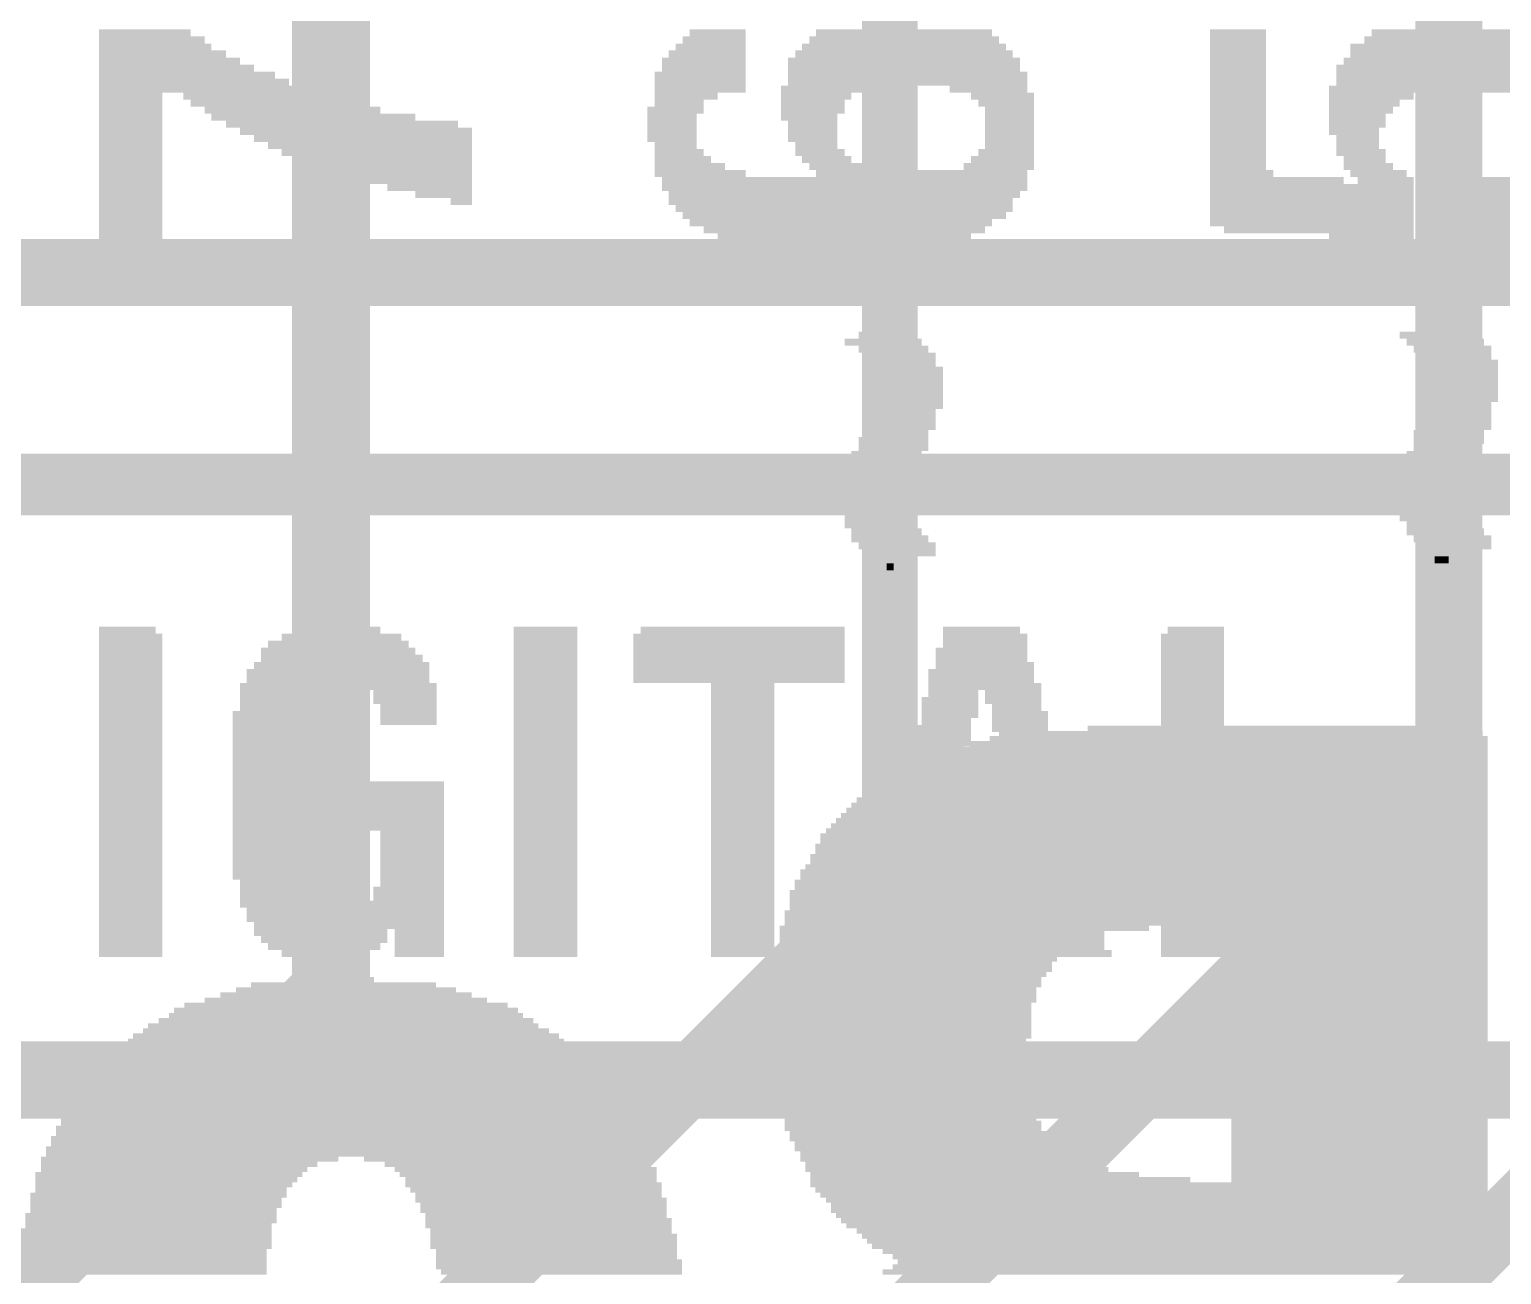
# Model space of a CAD drawing. Extents: x -0.75 to 3.47, y -1.8 to 2.11.
# Drawn here: x 1.746 to 2.0095, y 1.6506 to 1.8735 of the extents above; entities that cross this region are included whole.
import ezdxf

# ---------------------------------------------------------------- set-up
doc = ezdxf.new("R2010")
doc.units = 0
doc.header["$MEASUREMENT"] = 0
doc.layers.get('0').update_dxf_attribs({"linetype": 'CONTINUOUS'})
for name, color, linetype in [('1', 22, 'CONTINUOUS'), ('16', 175, 'CONTINUOUS'), ('21', 32, 'CONTINUOUS'), ('22', 2, 'CONTINUOUS')]:
    doc.layers.add(name, color=color, linetype=linetype)

# ---------------------------------------------------------------- blocks, each defined once
blk = doc.blocks.new('RECT')
blk.add_solid([(-0.5, -0.5), (0.5, -0.5), (-0.5, 0.5), (0.5, 0.5)])

msp = doc.modelspace()

# ---------------------------------------------------------------- linework, layer by layer
at = {"layer": '1'}
for points, const_width in [([(1.8, 1.702756), (1.8, 2.064961)], 0.014), ([(2, 1.739764), (2, 2.064961)], 0.012), ([(1.9, 1.72126), (1.9, 1.935039)], 0.01), ([(1.85, 1.5), (2.1, 1.75)], 0.012), ([(1.760236, 1.5), (2, 1.739764)], 0.012), ([(1.72874, 1.55), (1.9, 1.72126)], 0.012), ([(1.697244, 1.6), (1.8, 1.702756)], 0.012)]:
    msp.add_lwpolyline(points, dxfattribs=dict(at, const_width=const_width))
for points, const_width in [([(2.002121, 1.737642, 1), (1.997879, 1.741885)], 0.006), ([(1.997, 1.739764, 1), (2.003, 1.739764)], 0.006), ([(1.902121, 1.719139, 1), (1.897879, 1.723381)], 0.006), ([(1.8975, 1.72126, 1), (1.9025, 1.72126)], 0.005), ([(1.802121, 1.700635, 1), (1.797879, 1.704877)], 0.006), ([(1.7965, 1.702756, 1), (1.8035, 1.702756)], 0.007)]:
    msp.add_lwpolyline(points, format="xyb", dxfattribs=dict(at, const_width=const_width))
at = {"layer": '16', "const_width": 0.012}
msp.add_lwpolyline([(2.4, 1.83), (0.916063, 1.83)], dxfattribs=at)

# ---------------------------------------------------------------- block references
at = {"layer": '21'}
for p, xscale, yscale in [((1.7667, 1.87286), 0.0164, 0.00126), ((1.8692, 1.87286), 0.01, 0.00126), ((1.90255, 1.87286), 0.0315, 0.00126), ((1.9623, 1.87286), 0.01, 0.00126), ((2.0013, 1.87286), 0.0302, 0.00126), ((1.76795, 1.8716), 0.0189, 0.00126), ((1.76855, 1.870345), 0.0201, 0.00125), ((1.86795, 1.870345), 0.0125, 0.00125), ((1.86855, 1.8716), 0.0113, 0.00126), ((1.90255, 1.870345), 0.0365, 0.00125), ((1.90255, 1.8716), 0.0339, 0.00126), ((1.9623, 1.8716), 0.01, 0.00126), ((1.9623, 1.870345), 0.01, 0.00125), ((2.0013, 1.870345), 0.0378, 0.00125), ((2.00125, 1.8716), 0.0327, 0.00126), ((1.76985, 1.86909), 0.0227, 0.00126), ((1.7711, 1.86783), 0.0252, 0.00126), ((1.8667, 1.86783), 0.015, 0.00126), ((1.8673, 1.86909), 0.0138, 0.00126), ((1.90255, 1.86783), 0.0415, 0.00126), ((1.90255, 1.86909), 0.0389, 0.00126), ((1.9623, 1.86909), 0.01, 0.00126), ((1.9623, 1.86783), 0.01, 0.00126), ((2.0013, 1.86783), 0.0402, 0.00126), ((2.0019, 1.86909), 0.039, 0.00126), ((1.77235, 1.86657), 0.0277, 0.00126), ((1.77425, 1.865315), 0.0315, 0.00125), ((1.86605, 1.865315), 0.0163, 0.00125), ((1.8667, 1.86657), 0.015, 0.00126), ((1.90255, 1.86657), 0.0415, 0.00126), ((1.9032, 1.865315), 0.0428, 0.00125), ((1.9623, 1.86657), 0.01, 0.00126), ((1.9623, 1.865315), 0.01, 0.00125), ((2.0013, 1.86657), 0.0428, 0.00126), ((2.0013, 1.865315), 0.0428, 0.00125), ((1.7755, 1.86406), 0.034, 0.00126), ((1.7774, 1.8628), 0.0378, 0.00126), ((1.86605, 1.86406), 0.0163, 0.00126), ((1.86605, 1.8628), 0.0163, 0.00126), ((1.8887, 1.8628), 0.0164, 0.00126), ((1.9032, 1.86406), 0.0428, 0.00126), ((1.91765, 1.8628), 0.0139, 0.00126), ((1.9623, 1.86406), 0.01, 0.00126), ((1.9623, 1.8628), 0.01, 0.00126), ((2.00125, 1.8628), 0.0453, 0.00126), ((2.0019, 1.86406), 0.044, 0.00126), ((1.76415, 1.86154), 0.0113, 0.00126), ((1.76415, 1.86028), 0.0113, 0.00126), ((1.7868, 1.86154), 0.0264, 0.00126), ((1.79, 1.86028), 0.0302, 0.00126), ((1.86355, 1.86154), 0.0113, 0.00126), ((1.8623, 1.86028), 0.0088, 0.00126), ((1.8868, 1.86154), 0.0126, 0.00126), ((1.8862, 1.86028), 0.0114, 0.00126), ((1.92015, 1.86154), 0.0113, 0.00126), ((1.9208, 1.86028), 0.01, 0.00126), ((1.9623, 1.86154), 0.01, 0.00126), ((1.9623, 1.86028), 0.01, 0.00126), ((1.98615, 1.86154), 0.0151, 0.00126), ((1.9849, 1.86028), 0.0126, 0.00126), ((1.76415, 1.859025), 0.0113, 0.00125), ((1.76415, 1.85777), 0.0113, 0.00126), ((1.76415, 1.85651), 0.0113, 0.00126), ((1.7931, 1.859025), 0.0314, 0.00125), ((1.79685, 1.85777), 0.0365, 0.00126), ((1.80195, 1.85651), 0.0415, 0.00126), ((1.86165, 1.859025), 0.0101, 0.00125), ((1.861, 1.85777), 0.0088, 0.00126), ((1.861, 1.85651), 0.0088, 0.00126), ((1.8862, 1.859025), 0.0114, 0.00125), ((1.88555, 1.85777), 0.0101, 0.00126), ((1.8862, 1.85651), 0.0088, 0.00126), ((1.9214, 1.859025), 0.0088, 0.00125), ((1.9214, 1.85777), 0.0088, 0.00126), ((1.9214, 1.85651), 0.0088, 0.00126), ((1.9623, 1.859025), 0.01, 0.00125), ((1.9623, 1.85777), 0.01, 0.00126), ((1.9623, 1.85651), 0.01, 0.00126), ((1.9843, 1.859025), 0.0114, 0.00125), ((1.98365, 1.85777), 0.0101, 0.00126), ((1.98365, 1.85651), 0.0101, 0.00126), ((1.76415, 1.85525), 0.0113, 0.00126), ((1.76415, 1.85399), 0.0113, 0.00126), ((1.80445, 1.85525), 0.0415, 0.00126), ((1.8057, 1.85399), 0.039, 0.00126), ((1.861, 1.85525), 0.0088, 0.00126), ((1.861, 1.85399), 0.0088, 0.00126), ((1.8862, 1.85525), 0.0088, 0.00126), ((1.8862, 1.85399), 0.0088, 0.00126), ((1.9214, 1.85525), 0.0088, 0.00126), ((1.9214, 1.85399), 0.0088, 0.00126), ((1.9623, 1.85525), 0.01, 0.00126), ((1.9623, 1.85399), 0.01, 0.00126), ((1.98305, 1.85525), 0.0089, 0.00126), ((1.9837, 1.85399), 0.0076, 0.00126), ((1.76415, 1.852735), 0.0113, 0.00125), ((1.76415, 1.85148), 0.0113, 0.00126), ((1.80695, 1.852735), 0.0365, 0.00125), ((1.8082, 1.85148), 0.034, 0.00126), ((1.86165, 1.852735), 0.0075, 0.00125), ((1.8623, 1.85148), 0.0088, 0.00126), ((1.88685, 1.852735), 0.0075, 0.00125), ((1.8875, 1.85148), 0.0088, 0.00126), ((1.9208, 1.85148), 0.01, 0.00126), ((1.9214, 1.852735), 0.0088, 0.00125), ((1.9623, 1.852735), 0.01, 0.00125), ((1.9623, 1.85148), 0.01, 0.00126), ((1.9837, 1.852735), 0.0076, 0.00125), ((1.9843, 1.85148), 0.0088, 0.00126), ((1.76415, 1.85022), 0.0113, 0.00126), ((1.76415, 1.84896), 0.0113, 0.00126), ((1.8101, 1.85022), 0.0302, 0.00126), ((1.81135, 1.84896), 0.0277, 0.00126), ((1.86295, 1.85022), 0.0101, 0.00126), ((1.8642, 1.84896), 0.0126, 0.00126), ((1.8887, 1.85022), 0.0088, 0.00126), ((1.8906, 1.84896), 0.01, 0.00126), ((1.9195, 1.84896), 0.0126, 0.00126), ((1.92015, 1.85022), 0.0113, 0.00126), ((1.9623, 1.85022), 0.01, 0.00126), ((1.9623, 1.84896), 0.01, 0.00126), ((1.98495, 1.85022), 0.0075, 0.00126), ((1.9856, 1.84896), 0.0088, 0.00126), ((1.76415, 1.847705), 0.0113, 0.00125), ((1.76415, 1.84645), 0.0113, 0.00126), ((1.81325, 1.847705), 0.0239, 0.00125), ((1.81515, 1.84645), 0.0201, 0.00126), ((1.86605, 1.847705), 0.0163, 0.00125), ((1.8919, 1.84645), 0.0654, 0.00126), ((1.9057, 1.847705), 0.0378, 0.00125), ((1.96295, 1.847705), 0.0113, 0.00125), ((1.96925, 1.84645), 0.0239, 0.00126), ((1.98745, 1.847705), 0.0101, 0.00125), ((1.9887, 1.84645), 0.01, 0.00126), ((2.0145, 1.84645), 0.0188, 0.00126), ((1.76415, 1.84519), 0.0113, 0.00126), ((1.76415, 1.84393), 0.0113, 0.00126), ((1.81765, 1.84519), 0.0151, 0.00126), ((1.82015, 1.84393), 0.0101, 0.00126), ((1.8919, 1.84519), 0.0654, 0.00126), ((1.89185, 1.84393), 0.0629, 0.00126), ((1.9755, 1.84519), 0.0364, 0.00126), ((1.9755, 1.84393), 0.0364, 0.00126), ((2.0145, 1.84519), 0.0188, 0.00126), ((2.0145, 1.84393), 0.0188, 0.00126), ((1.76415, 1.84267), 0.0113, 0.00126), ((1.76415, 1.841415), 0.0113, 0.00125), ((1.8233, 1.84267), 0.0038, 0.00126), ((1.8912, 1.84267), 0.0616, 0.00126), ((1.89185, 1.841415), 0.0603, 0.00125), ((1.9755, 1.84267), 0.0364, 0.00126), ((1.9755, 1.841415), 0.0364, 0.00125), ((2.0139, 1.84267), 0.0176, 0.00126), ((2.0139, 1.841415), 0.0176, 0.00125), ((1.76415, 1.84016), 0.0113, 0.00126), ((1.76415, 1.8389), 0.0113, 0.00126), ((1.89185, 1.84016), 0.0579, 0.00126), ((1.89125, 1.8389), 0.0541, 0.00126), ((1.9755, 1.84016), 0.0364, 0.00126), ((1.9755, 1.8389), 0.0364, 0.00126), ((2.01325, 1.84016), 0.0163, 0.00126), ((2.01265, 1.8389), 0.0151, 0.00126), ((1.76415, 1.83764), 0.0113, 0.00126), ((1.76415, 1.83638), 0.0113, 0.00126), ((1.89185, 1.83764), 0.0503, 0.00126), ((1.89185, 1.83638), 0.0453, 0.00126), ((1.97675, 1.83764), 0.0339, 0.00126), ((1.98615, 1.83638), 0.0151, 0.00126), ((2.012, 1.83764), 0.0138, 0.00126), ((2.01075, 1.83638), 0.0113, 0.00126), ((1.76415, 1.835125), 0.0113, 0.00125), ((1.89185, 1.835125), 0.0353, 0.00125), ((1.89375, 1.83387), 0.0037, 0.00126), ((2.0095, 1.835125), 0.0088, 0.00125), ((1.90065, 1.82003), 0.0051, 0.00126), ((1.9994, 1.82003), 0.0088, 0.00126), ((2.00065, 1.82129), 0.0037, 0.00126), ((1.8988, 1.817515), 0.0138, 0.00125), ((1.8994, 1.81877), 0.01, 0.00126), ((1.99815, 1.81877), 0.0139, 0.00126), ((1.9994, 1.817515), 0.0138, 0.00125), ((1.90065, 1.81626), 0.0125, 0.00126), ((1.9019, 1.815), 0.0126, 0.00126), ((2.00065, 1.81626), 0.0139, 0.00126), ((2.0013, 1.815), 0.0126, 0.00126), ((1.90255, 1.81374), 0.0113, 0.00126), ((1.9032, 1.812485), 0.0126, 0.00125), ((2.00255, 1.81374), 0.0125, 0.00126), ((2.00255, 1.812485), 0.0125, 0.00125), ((1.9038, 1.81123), 0.0114, 0.00126), ((1.9038, 1.80997), 0.0114, 0.00126), ((2.00315, 1.81123), 0.0113, 0.00126), ((2.00315, 1.80997), 0.0113, 0.00126), ((1.9038, 1.80871), 0.0114, 0.00126), ((1.9038, 1.80745), 0.0114, 0.00126), ((2.00315, 1.80871), 0.0113, 0.00126), ((2.00315, 1.80745), 0.0113, 0.00126), ((1.90255, 1.80494), 0.0113, 0.00126), ((1.9038, 1.806195), 0.0114, 0.00125), ((2.00195, 1.806195), 0.0113, 0.00125), ((2.00195, 1.80494), 0.0113, 0.00126), ((1.9019, 1.80242), 0.0126, 0.00126), ((1.90125, 1.80116), 0.0113, 0.00126), ((1.90255, 1.80368), 0.0113, 0.00126), ((2, 1.80116), 0.0126, 0.00126), ((2.0013, 1.80368), 0.0126, 0.00126), ((2.0013, 1.80242), 0.0126, 0.00126), ((1.90065, 1.799905), 0.0125, 0.00125), ((1.90065, 1.79865), 0.0125, 0.00126), ((2, 1.799905), 0.0126, 0.00125), ((1.9994, 1.79865), 0.0114, 0.00126), ((1.8994, 1.79739), 0.0126, 0.00126), ((1.8994, 1.79613), 0.0126, 0.00126), ((1.9988, 1.79739), 0.0126, 0.00126), ((1.99815, 1.79613), 0.0113, 0.00126), ((1.89815, 1.79362), 0.0125, 0.00126), ((1.89875, 1.794875), 0.0113, 0.00125), ((1.9975, 1.794875), 0.0126, 0.00125), ((1.99685, 1.79362), 0.0113, 0.00126), ((1.89755, 1.79236), 0.0113, 0.00126), ((1.89755, 1.7911), 0.0113, 0.00126), ((1.99685, 1.79236), 0.0113, 0.00126), ((1.99685, 1.7911), 0.0113, 0.00126), ((1.89755, 1.78984), 0.0113, 0.00126), ((1.89755, 1.788585), 0.0113, 0.00125), ((1.99685, 1.78984), 0.0113, 0.00126), ((1.99685, 1.788585), 0.0113, 0.00125), ((1.89755, 1.78733), 0.0113, 0.00126), ((1.89755, 1.78607), 0.0113, 0.00126), ((1.99685, 1.78733), 0.0113, 0.00126), ((1.9975, 1.78607), 0.0126, 0.00126), ((1.89815, 1.78481), 0.0125, 0.00126), ((1.8994, 1.78355), 0.0126, 0.00126), ((1.99815, 1.78481), 0.0113, 0.00126), ((1.9994, 1.78355), 0.0138, 0.00126), ((1.9, 1.782295), 0.0138, 0.00125), ((1.9013, 1.78104), 0.0138, 0.00126), ((2.00065, 1.782295), 0.0139, 0.00125), ((2.0013, 1.78104), 0.0126, 0.00126), ((1.9019, 1.77978), 0.0126, 0.00126), ((1.90065, 1.77852), 0.0075, 0.00126), ((2.00005, 1.77978), 0.0075, 0.00126), ((1.99875, 1.77852), 0.0025, 0.00126), ((1.90005, 1.777265), 0.0013, 0.00125), ((1.76355, 1.76594), 0.0101, 0.00126), ((1.76415, 1.764685), 0.0113, 0.00125), ((1.8019, 1.764685), 0.0214, 0.00125), ((1.80125, 1.76594), 0.0151, 0.00126), ((1.8384, 1.76594), 0.0114, 0.00126), ((1.8384, 1.764685), 0.0114, 0.00125), ((1.873, 1.764685), 0.0378, 0.00125), ((1.87365, 1.76594), 0.0365, 0.00126), ((1.9164, 1.76594), 0.0138, 0.00126), ((1.91705, 1.764685), 0.0151, 0.00125), ((1.95415, 1.764685), 0.0113, 0.00125), ((1.95475, 1.76594), 0.0101, 0.00126), ((1.76415, 1.76343), 0.0113, 0.00126), ((1.76415, 1.76217), 0.0113, 0.00126), ((1.8013, 1.76217), 0.0276, 0.00126), ((1.8013, 1.76343), 0.0252, 0.00126), ((1.8384, 1.76343), 0.0114, 0.00126), ((1.8384, 1.76217), 0.0114, 0.00126), ((1.873, 1.76343), 0.0378, 0.00126), ((1.873, 1.76217), 0.0378, 0.00126), ((1.9164, 1.76217), 0.0164, 0.00126), ((1.91705, 1.76343), 0.0151, 0.00126), ((1.95415, 1.76343), 0.0113, 0.00126), ((1.95415, 1.76217), 0.0113, 0.00126), ((1.76415, 1.76091), 0.0113, 0.00126), ((1.76415, 1.759655), 0.0113, 0.00125), ((1.8019, 1.759655), 0.0314, 0.00125), ((1.80195, 1.76091), 0.0289, 0.00126), ((1.8384, 1.76091), 0.0114, 0.00126), ((1.8384, 1.759655), 0.0114, 0.00125), ((1.873, 1.76091), 0.0378, 0.00126), ((1.873, 1.759655), 0.0378, 0.00125), ((1.9164, 1.76091), 0.0164, 0.00126), ((1.917, 1.759655), 0.0176, 0.00125), ((1.95415, 1.76091), 0.0113, 0.00126), ((1.95415, 1.759655), 0.0113, 0.00125), ((1.76415, 1.7584), 0.0113, 0.00126), ((1.76415, 1.75714), 0.0113, 0.00126), ((1.79185, 1.7584), 0.0139, 0.00126), ((1.7912, 1.75714), 0.0126, 0.00126), ((1.8107, 1.7584), 0.0138, 0.00126), ((1.81135, 1.75714), 0.0125, 0.00126), ((1.8384, 1.7584), 0.0114, 0.00126), ((1.8384, 1.75714), 0.0114, 0.00126), ((1.873, 1.7584), 0.0378, 0.00126), ((1.873, 1.75714), 0.0378, 0.00126), ((1.91635, 1.7584), 0.0189, 0.00126), ((1.91635, 1.75714), 0.0189, 0.00126), ((1.95415, 1.7584), 0.0113, 0.00126), ((1.95415, 1.75714), 0.0113, 0.00126), ((1.76415, 1.75588), 0.0113, 0.00126), ((1.76415, 1.75462), 0.0113, 0.00126), ((1.79, 1.75588), 0.0126, 0.00126), ((1.78935, 1.75462), 0.0113, 0.00126), ((1.8126, 1.75588), 0.0126, 0.00126), ((1.81325, 1.75462), 0.0113, 0.00126), ((1.8384, 1.75588), 0.0114, 0.00126), ((1.8384, 1.75462), 0.0114, 0.00126), ((1.87365, 1.75588), 0.0113, 0.00126), ((1.87365, 1.75462), 0.0113, 0.00126), ((1.917, 1.75588), 0.0202, 0.00126), ((1.91135, 1.75462), 0.0089, 0.00126), ((1.92205, 1.75462), 0.0101, 0.00126), ((1.95415, 1.75588), 0.0113, 0.00126), ((1.95415, 1.75462), 0.0113, 0.00126), ((1.76415, 1.753365), 0.0113, 0.00125), ((1.76415, 1.75211), 0.0113, 0.00126), ((1.78935, 1.753365), 0.0113, 0.00125), ((1.78935, 1.75211), 0.0113, 0.00126), ((1.81325, 1.753365), 0.0113, 0.00125), ((1.81385, 1.75211), 0.0101, 0.00126), ((1.8384, 1.753365), 0.0114, 0.00125), ((1.8384, 1.75211), 0.0114, 0.00126), ((1.87365, 1.753365), 0.0113, 0.00125), ((1.87365, 1.75211), 0.0113, 0.00126), ((1.91075, 1.753365), 0.0101, 0.00125), ((1.91075, 1.75211), 0.0101, 0.00126), ((1.92205, 1.753365), 0.0101, 0.00125), ((1.9227, 1.75211), 0.0088, 0.00126), ((1.95415, 1.753365), 0.0113, 0.00125), ((1.95415, 1.75211), 0.0113, 0.00126), ((1.76415, 1.75085), 0.0113, 0.00126), ((1.76415, 1.74959), 0.0113, 0.00126), ((1.78805, 1.75085), 0.0113, 0.00126), ((1.78805, 1.74959), 0.0113, 0.00126), ((1.81385, 1.75085), 0.0101, 0.00126), ((1.81385, 1.74959), 0.0101, 0.00126), ((1.8384, 1.75085), 0.0114, 0.00126), ((1.8384, 1.74959), 0.0114, 0.00126), ((1.87365, 1.75085), 0.0113, 0.00126), ((1.87365, 1.74959), 0.0113, 0.00126), ((1.91075, 1.75085), 0.0101, 0.00126), ((1.9101, 1.74959), 0.0088, 0.00126), ((1.9233, 1.75085), 0.01, 0.00126), ((1.9233, 1.74959), 0.01, 0.00126), ((1.95415, 1.75085), 0.0113, 0.00126), ((1.95415, 1.74959), 0.0113, 0.00126), ((1.76415, 1.74833), 0.0113, 0.00126), ((1.76415, 1.747075), 0.0113, 0.00125), ((1.76415, 1.74582), 0.0113, 0.00126), ((1.78805, 1.74833), 0.0113, 0.00126), ((1.78805, 1.747075), 0.0113, 0.00125), ((1.78805, 1.74582), 0.0113, 0.00126), ((1.8384, 1.74833), 0.0114, 0.00126), ((1.8384, 1.747075), 0.0114, 0.00125), ((1.8384, 1.74582), 0.0114, 0.00126), ((1.87365, 1.74833), 0.0113, 0.00126), ((1.87365, 1.747075), 0.0113, 0.00125), ((1.87365, 1.74582), 0.0113, 0.00126), ((1.90945, 1.74833), 0.0101, 0.00126), ((1.90945, 1.747075), 0.0101, 0.00125), ((1.90945, 1.74582), 0.0101, 0.00126), ((1.9233, 1.74833), 0.01, 0.00126), ((1.9239, 1.747075), 0.0088, 0.00125), ((1.92455, 1.74582), 0.0101, 0.00126), ((1.95415, 1.74833), 0.0113, 0.00126), ((1.95415, 1.747075), 0.0113, 0.00125), ((1.95415, 1.74582), 0.0113, 0.00126), ((1.76415, 1.74456), 0.0113, 0.00126), ((1.76415, 1.7433), 0.0113, 0.00126), ((1.78805, 1.74456), 0.0113, 0.00126), ((1.78805, 1.7433), 0.0113, 0.00126), ((1.8384, 1.74456), 0.0114, 0.00126), ((1.8384, 1.7433), 0.0114, 0.00126), ((1.87365, 1.74456), 0.0113, 0.00126), ((1.87365, 1.7433), 0.0113, 0.00126), ((1.9082, 1.7433), 0.01, 0.00126), ((1.9088, 1.74456), 0.0088, 0.00126), ((1.92455, 1.74456), 0.0101, 0.00126), ((1.92455, 1.7433), 0.0101, 0.00126), ((1.95415, 1.74456), 0.0113, 0.00126), ((1.95415, 1.7433), 0.0113, 0.00126), ((1.76415, 1.742045), 0.0113, 0.00125), ((1.76415, 1.74079), 0.0113, 0.00126), ((1.78805, 1.742045), 0.0113, 0.00125), ((1.78805, 1.74079), 0.0113, 0.00126), ((1.8384, 1.742045), 0.0114, 0.00125), ((1.8384, 1.74079), 0.0114, 0.00126), ((1.87365, 1.742045), 0.0113, 0.00125), ((1.87365, 1.74079), 0.0113, 0.00126), ((1.9082, 1.742045), 0.01, 0.00125), ((1.9082, 1.74079), 0.01, 0.00126), ((1.92455, 1.742045), 0.0101, 0.00125), ((1.9258, 1.74079), 0.01, 0.00126), ((1.95415, 1.742045), 0.0113, 0.00125), ((1.95415, 1.74079), 0.0113, 0.00126), ((1.76415, 1.73953), 0.0113, 0.00126), ((1.76415, 1.73827), 0.0113, 0.00126), ((1.78805, 1.73953), 0.0113, 0.00126), ((1.78805, 1.73827), 0.0113, 0.00126), ((1.81075, 1.73827), 0.0189, 0.00126), ((1.8384, 1.73953), 0.0114, 0.00126), ((1.8384, 1.73827), 0.0114, 0.00126), ((1.87365, 1.73953), 0.0113, 0.00126), ((1.87365, 1.73827), 0.0113, 0.00126), ((1.90755, 1.73953), 0.0113, 0.00126), ((1.90695, 1.73827), 0.0101, 0.00126), ((1.9258, 1.73953), 0.01, 0.00126), ((1.9258, 1.73827), 0.01, 0.00126), ((1.95415, 1.73953), 0.0113, 0.00126), ((1.95415, 1.73827), 0.0113, 0.00126), ((1.76415, 1.73701), 0.0113, 0.00126), ((1.76415, 1.735755), 0.0113, 0.00125), ((1.78805, 1.73701), 0.0113, 0.00126), ((1.78805, 1.735755), 0.0113, 0.00125), ((1.81075, 1.73701), 0.0189, 0.00126), ((1.81075, 1.735755), 0.0189, 0.00125), ((1.8384, 1.73701), 0.0114, 0.00126), ((1.8384, 1.735755), 0.0114, 0.00125), ((1.87365, 1.73701), 0.0113, 0.00126), ((1.87365, 1.735755), 0.0113, 0.00125), ((1.90695, 1.73701), 0.0101, 0.00126), ((1.90695, 1.735755), 0.0101, 0.00125), ((1.9258, 1.73701), 0.01, 0.00126), ((1.92645, 1.735755), 0.0113, 0.00125), ((1.95415, 1.73701), 0.0113, 0.00126), ((1.95415, 1.735755), 0.0113, 0.00125), ((1.76415, 1.7345), 0.0113, 0.00126), ((1.76415, 1.73324), 0.0113, 0.00126), ((1.78805, 1.7345), 0.0113, 0.00126), ((1.78805, 1.73324), 0.0113, 0.00126), ((1.81075, 1.7345), 0.0189, 0.00126), ((1.81075, 1.73324), 0.0189, 0.00126), ((1.8384, 1.7345), 0.0114, 0.00126), ((1.8384, 1.73324), 0.0114, 0.00126), ((1.87365, 1.7345), 0.0113, 0.00126), ((1.87365, 1.73324), 0.0113, 0.00126), ((1.90635, 1.7345), 0.0113, 0.00126), ((1.90635, 1.73324), 0.0113, 0.00126), ((1.92705, 1.7345), 0.0101, 0.00126), ((1.92705, 1.73324), 0.0101, 0.00126), ((1.95415, 1.7345), 0.0113, 0.00126), ((1.95415, 1.73324), 0.0113, 0.00126), ((1.76415, 1.73198), 0.0113, 0.00126), ((1.76415, 1.73072), 0.0113, 0.00126), ((1.78805, 1.73198), 0.0113, 0.00126), ((1.78805, 1.73072), 0.0113, 0.00126), ((1.81075, 1.73198), 0.0189, 0.00126), ((1.81075, 1.73072), 0.0189, 0.00126), ((1.8384, 1.73198), 0.0114, 0.00126), ((1.8384, 1.73072), 0.0114, 0.00126), ((1.87365, 1.73198), 0.0113, 0.00126), ((1.87365, 1.73072), 0.0113, 0.00126), ((1.9057, 1.73198), 0.01, 0.00126), ((1.9057, 1.73072), 0.01, 0.00126), ((1.9277, 1.73198), 0.0114, 0.00126), ((1.9277, 1.73072), 0.0114, 0.00126), ((1.95415, 1.73198), 0.0113, 0.00126), ((1.95415, 1.73072), 0.0113, 0.00126), ((1.76415, 1.729465), 0.0113, 0.00125), ((1.76415, 1.72821), 0.0113, 0.00126), ((1.78805, 1.729465), 0.0113, 0.00125), ((1.78805, 1.72821), 0.0113, 0.00126), ((1.8145, 1.729465), 0.0114, 0.00125), ((1.8145, 1.72821), 0.0114, 0.00126), ((1.8384, 1.729465), 0.0114, 0.00125), ((1.8384, 1.72821), 0.0114, 0.00126), ((1.87365, 1.729465), 0.0113, 0.00125), ((1.87365, 1.72821), 0.0113, 0.00126), ((1.90505, 1.729465), 0.0113, 0.00125), ((1.9164, 1.72821), 0.034, 0.00126), ((1.9277, 1.729465), 0.0114, 0.00125), ((1.95415, 1.729465), 0.0113, 0.00125), ((1.95415, 1.72821), 0.0113, 0.00126), ((1.76415, 1.72695), 0.0113, 0.00126), ((1.76415, 1.72569), 0.0113, 0.00126), ((1.78805, 1.72695), 0.0113, 0.00126), ((1.78805, 1.72569), 0.0113, 0.00126), ((1.8145, 1.72695), 0.0114, 0.00126), ((1.8145, 1.72569), 0.0114, 0.00126), ((1.8384, 1.72695), 0.0114, 0.00126), ((1.8384, 1.72569), 0.0114, 0.00126), ((1.87365, 1.72695), 0.0113, 0.00126), ((1.87365, 1.72569), 0.0113, 0.00126), ((1.917, 1.72695), 0.0352, 0.00126), ((1.917, 1.72569), 0.0352, 0.00126), ((1.95415, 1.72695), 0.0113, 0.00126), ((1.95415, 1.72569), 0.0113, 0.00126), ((1.76415, 1.724435), 0.0113, 0.00125), ((1.76415, 1.72318), 0.0113, 0.00126), ((1.78805, 1.724435), 0.0113, 0.00125), ((1.78805, 1.72318), 0.0113, 0.00126), ((1.8145, 1.724435), 0.0114, 0.00125), ((1.8145, 1.72318), 0.0114, 0.00126), ((1.8384, 1.724435), 0.0114, 0.00125), ((1.8384, 1.72318), 0.0114, 0.00126), ((1.87365, 1.724435), 0.0113, 0.00125), ((1.87365, 1.72318), 0.0113, 0.00126), ((1.91635, 1.724435), 0.0365, 0.00125), ((1.91635, 1.72318), 0.0365, 0.00126), ((1.95415, 1.724435), 0.0113, 0.00125), ((1.95415, 1.72318), 0.0113, 0.00126), ((1.76415, 1.72192), 0.0113, 0.00126), ((1.76415, 1.72066), 0.0113, 0.00126), ((1.7887, 1.72192), 0.0126, 0.00126), ((1.78935, 1.72066), 0.0113, 0.00126), ((1.8145, 1.72192), 0.0114, 0.00126), ((1.8145, 1.72066), 0.0114, 0.00126), ((1.8384, 1.72192), 0.0114, 0.00126), ((1.8384, 1.72066), 0.0114, 0.00126), ((1.87365, 1.72192), 0.0113, 0.00126), ((1.87365, 1.72066), 0.0113, 0.00126), ((1.917, 1.72192), 0.0378, 0.00126), ((1.917, 1.72066), 0.0378, 0.00126), ((1.95415, 1.72192), 0.0113, 0.00126), ((1.95415, 1.72066), 0.0113, 0.00126), ((1.76415, 1.7194), 0.0113, 0.00126), ((1.76415, 1.718145), 0.0113, 0.00125), ((1.76415, 1.71689), 0.0113, 0.00126), ((1.78935, 1.7194), 0.0113, 0.00126), ((1.79, 1.718145), 0.0126, 0.00125), ((1.79, 1.71689), 0.0126, 0.00126), ((1.81325, 1.71689), 0.0139, 0.00126), ((1.8139, 1.7194), 0.0126, 0.00126), ((1.8139, 1.718145), 0.0126, 0.00125), ((1.8384, 1.7194), 0.0114, 0.00126), ((1.8384, 1.718145), 0.0114, 0.00125), ((1.8384, 1.71689), 0.0114, 0.00126), ((1.87365, 1.7194), 0.0113, 0.00126), ((1.87365, 1.718145), 0.0113, 0.00125), ((1.87365, 1.71689), 0.0113, 0.00126), ((1.90255, 1.7194), 0.0113, 0.00126), ((1.90255, 1.718145), 0.0113, 0.00125), ((1.90255, 1.71689), 0.0113, 0.00126), ((1.93025, 1.7194), 0.0113, 0.00126), ((1.93025, 1.718145), 0.0113, 0.00125), ((1.93145, 1.71689), 0.0113, 0.00126), ((1.95415, 1.7194), 0.0113, 0.00126), ((1.95415, 1.718145), 0.0113, 0.00125), ((1.95475, 1.71689), 0.0125, 0.00126), ((1.76415, 1.71563), 0.0113, 0.00126), ((1.76415, 1.71437), 0.0113, 0.00126), ((1.79185, 1.71563), 0.0139, 0.00126), ((1.80255, 1.71437), 0.0353, 0.00126), ((1.81265, 1.71563), 0.0151, 0.00126), ((1.8384, 1.71563), 0.0114, 0.00126), ((1.8384, 1.71437), 0.0114, 0.00126), ((1.87365, 1.71563), 0.0113, 0.00126), ((1.87365, 1.71437), 0.0113, 0.00126), ((1.9019, 1.71563), 0.0126, 0.00126), ((1.90125, 1.71437), 0.0113, 0.00126), ((1.93145, 1.71563), 0.0113, 0.00126), ((1.93145, 1.71437), 0.0113, 0.00126), ((1.96485, 1.71563), 0.0327, 0.00126), ((1.96485, 1.71437), 0.0327, 0.00126), ((1.76415, 1.71311), 0.0113, 0.00126), ((1.76415, 1.711855), 0.0113, 0.00125), ((1.8032, 1.71311), 0.034, 0.00126), ((1.79815, 1.711855), 0.0239, 0.00125), ((1.8158, 1.711855), 0.0088, 0.00125), ((1.8384, 1.71311), 0.0114, 0.00126), ((1.8384, 1.711855), 0.0114, 0.00125), ((1.87365, 1.71311), 0.0113, 0.00126), ((1.87365, 1.711855), 0.0113, 0.00125), ((1.90125, 1.71311), 0.0113, 0.00126), ((1.90125, 1.711855), 0.0113, 0.00125), ((1.9321, 1.71311), 0.0126, 0.00126), ((1.93275, 1.711855), 0.0113, 0.00125), ((1.96485, 1.71311), 0.0327, 0.00126), ((1.96485, 1.711855), 0.0327, 0.00125), ((1.76415, 1.7106), 0.0113, 0.00126), ((1.76415, 1.70934), 0.0113, 0.00126), ((1.7988, 1.7106), 0.0226, 0.00126), ((1.79875, 1.70934), 0.0201, 0.00126), ((1.8158, 1.7106), 0.0088, 0.00126), ((1.8158, 1.70934), 0.0088, 0.00126), ((1.8384, 1.7106), 0.0114, 0.00126), ((1.8384, 1.70934), 0.0114, 0.00126), ((1.87365, 1.7106), 0.0113, 0.00126), ((1.87365, 1.70934), 0.0113, 0.00126), ((1.90065, 1.7106), 0.0125, 0.00126), ((1.90005, 1.70934), 0.0113, 0.00126), ((1.93275, 1.7106), 0.0113, 0.00126), ((1.93275, 1.70934), 0.0113, 0.00126), ((1.96485, 1.7106), 0.0327, 0.00126), ((1.96485, 1.70934), 0.0327, 0.00126), ((1.76415, 1.70808), 0.0113, 0.00126), ((1.79875, 1.70808), 0.0151, 0.00126), ((1.79875, 1.70682), 0.0075, 0.00126), ((1.8158, 1.70808), 0.0088, 0.00126), ((1.8384, 1.70808), 0.0114, 0.00126), ((1.87365, 1.70808), 0.0113, 0.00126), ((1.90005, 1.70808), 0.0113, 0.00126), ((1.9334, 1.70808), 0.0126, 0.00126), ((1.96485, 1.70808), 0.0327, 0.00126), ((1.812, 1.69047), 1.4352, 0.00126), ((1.81195, 1.69173), 1.4277, 0.00126), ((1.812, 1.687955), 1.4402, 0.00125), ((1.81195, 1.68921), 1.4377, 0.00126), ((1.812, 1.6867), 1.4402, 0.00126), ((1.812, 1.68544), 1.4402, 0.00126), ((1.812, 1.68418), 1.4402, 0.00126), ((1.812, 1.682925), 1.4402, 0.00125), ((1.81195, 1.68167), 1.4377, 0.00126), ((1.812, 1.68041), 1.4352, 0.00126), ((1.81135, 1.67915), 1.4315, 0.00126)]:
    msp.add_blockref('RECT', p, dxfattribs=dict(at, xscale=xscale, yscale=yscale))
at = {"layer": '22', "rotation": 180}
for p, xscale, yscale in [((1.904184, 1.796142), 1.1662, 0.0009199999999999999), ((1.904584, 1.797062), 1.1616, 0.0009199999999999999), ((1.904134, 1.794312), 1.1681, 0.0009199999999999999), ((1.904134, 1.793392), 1.1681, 0.0009199999999999999), ((1.904184, 1.795227), 1.1662, 0.00091), ((1.903684, 1.792472), 1.169, 0.0009199999999999999), ((1.904134, 1.791552), 1.1699, 0.0009199999999999999), ((1.904134, 1.790632), 1.1699, 0.0009199999999999999), ((1.904134, 1.789717), 1.1699, 0.00091), ((1.904134, 1.788802), 1.1699, 0.0009199999999999999), ((1.904134, 1.787882), 1.1699, 0.0009199999999999999), ((1.904134, 1.786962), 1.1699, 0.0009199999999999999), ((1.962434, 1.746562), 0.0891, 0.0009199999999999999), ((1.964734, 1.747477), 0.0827, 0.00091), ((1.970284, 1.748392), 0.0698, 0.0009199999999999999), ((1.957884, 1.743802), 0.0982, 0.0009199999999999999), ((1.959234, 1.744722), 0.0955, 0.0009199999999999999), ((1.960634, 1.745642), 0.0927, 0.0009199999999999999), ((1.954634, 1.741052), 0.1047, 0.0009199999999999999), ((1.955584, 1.741967), 0.1028, 0.00091), ((1.956484, 1.742882), 0.101, 0.0009199999999999999), ((1.952334, 1.738292), 0.1093, 0.0009199999999999999), ((1.953284, 1.739212), 0.1074, 0.0009199999999999999), ((1.953734, 1.740132), 0.1065, 0.0009199999999999999), ((1.950534, 1.735542), 0.1129, 0.0009199999999999999), ((1.950984, 1.736457), 0.112, 0.00091), ((1.951884, 1.737372), 0.1102, 0.0009199999999999999), ((1.949134, 1.732782), 0.1157, 0.0009199999999999999), ((1.949584, 1.733702), 0.1148, 0.0009199999999999999), ((1.950034, 1.734622), 0.1139, 0.0009199999999999999), ((1.948234, 1.730947), 0.1175, 0.00091), ((1.948684, 1.731862), 0.1166, 0.0009199999999999999), ((1.947284, 1.729112), 0.1194, 0.0009199999999999999), ((1.947284, 1.728192), 0.1194, 0.0009199999999999999), ((1.947784, 1.730032), 0.1184, 0.0009199999999999999), ((1.946384, 1.725442), 0.1212, 0.0009199999999999999), ((1.946834, 1.727272), 0.1203, 0.0009199999999999999), ((1.946834, 1.726357), 0.1203, 0.00091), ((1.945484, 1.722682), 0.123, 0.0009199999999999999), ((1.945934, 1.723602), 0.1221, 0.0009199999999999999), ((1.946384, 1.724522), 0.1212, 0.0009199999999999999), ((1.944984, 1.720847), 0.124, 0.00091), ((1.944984, 1.719932), 0.124, 0.0009199999999999999), ((1.945484, 1.721762), 0.123, 0.0009199999999999999), ((1.944534, 1.719012), 0.1249, 0.0009199999999999999), ((1.944534, 1.718092), 0.1249, 0.0009199999999999999), ((1.944534, 1.717172), 0.1249, 0.0009199999999999999), ((1.944084, 1.715337), 0.1258, 0.00091), ((1.944084, 1.714422), 0.1258, 0.0009199999999999999), ((1.944534, 1.716252), 0.1249, 0.0009199999999999999), ((1.913334, 1.712582), 0.0661, 0.0009199999999999999), ((1.944084, 1.713502), 0.1258, 0.0009199999999999999), ((1.984034, 1.712582), 0.0459, 0.0009199999999999999), ((1.909184, 1.711662), 0.0578, 0.0009199999999999999), ((1.908284, 1.710742), 0.056, 0.0009199999999999999), ((1.907384, 1.709827), 0.0542, 0.00091), ((1.984034, 1.711662), 0.0459, 0.0009199999999999999), ((1.984034, 1.710742), 0.0459, 0.0009199999999999999), ((1.984034, 1.709827), 0.0459, 0.00091), ((1.905984, 1.708912), 0.0532, 0.0009199999999999999), ((1.905084, 1.707992), 0.0514, 0.0009199999999999999), ((1.904634, 1.707072), 0.0505, 0.0009199999999999999), ((1.984034, 1.708912), 0.0459, 0.0009199999999999999), ((1.984034, 1.707992), 0.0459, 0.0009199999999999999), ((1.984034, 1.707072), 0.0459, 0.0009199999999999999), ((1.904184, 1.706152), 0.0496, 0.0009199999999999999), ((1.904184, 1.705232), 0.0496, 0.0009199999999999999), ((1.903684, 1.704317), 0.0486, 0.00091), ((1.984034, 1.706152), 0.0459, 0.0009199999999999999), ((1.984034, 1.705232), 0.0459, 0.0009199999999999999), ((1.984034, 1.704317), 0.0459, 0.00091), ((1.802684, 1.701562), 0.0394, 0.0009199999999999999), ((1.802234, 1.702482), 0.0331, 0.0009199999999999999), ((1.802634, 1.703402), 0.0101, 0.0009199999999999999), ((1.903234, 1.703402), 0.0477, 0.0009199999999999999), ((1.903234, 1.702482), 0.0477, 0.0009199999999999999), ((1.902784, 1.701562), 0.0468, 0.0009199999999999999), ((1.984034, 1.703402), 0.0459, 0.0009199999999999999), ((1.984034, 1.702482), 0.0459, 0.0009199999999999999), ((1.984034, 1.701562), 0.0459, 0.0009199999999999999), ((1.802684, 1.698812), 0.0578, 0.0009199999999999999), ((1.802634, 1.699727), 0.0505, 0.00091), ((1.802684, 1.700642), 0.045, 0.0009199999999999999), ((1.902334, 1.699727), 0.0477, 0.00091), ((1.901884, 1.698812), 0.0468, 0.0009199999999999999), ((1.902784, 1.700642), 0.0468, 0.0009199999999999999), ((1.984034, 1.700642), 0.0459, 0.0009199999999999999), ((1.984034, 1.699727), 0.0459, 0.00091), ((1.984034, 1.698812), 0.0459, 0.0009199999999999999), ((1.802684, 1.696052), 0.067, 0.0009199999999999999), ((1.802684, 1.696972), 0.0634, 0.0009199999999999999), ((1.802684, 1.697892), 0.0616, 0.0009199999999999999), ((1.901884, 1.697892), 0.0468, 0.0009199999999999999), ((1.901884, 1.696972), 0.0468, 0.0009199999999999999), ((1.901884, 1.696052), 0.0468, 0.0009199999999999999), ((1.984034, 1.697892), 0.0459, 0.0009199999999999999), ((1.984034, 1.696972), 0.0459, 0.0009199999999999999), ((1.984034, 1.696052), 0.0459, 0.0009199999999999999), ((1.802684, 1.693302), 0.0762, 0.0009199999999999999), ((1.802684, 1.694217), 0.0726, 0.00091), ((1.802184, 1.695132), 0.0698, 0.0009199999999999999), ((1.901884, 1.695132), 0.0468, 0.0009199999999999999), ((1.901884, 1.694217), 0.0468, 0.00091), ((1.901884, 1.693302), 0.0468, 0.0009199999999999999), ((1.984034, 1.695132), 0.0459, 0.0009199999999999999), ((1.984034, 1.694217), 0.0459, 0.00091), ((1.984034, 1.693302), 0.0459, 0.0009199999999999999), ((1.802184, 1.691462), 0.0808, 0.0009199999999999999), ((1.802684, 1.692382), 0.078, 0.0009199999999999999), ((1.901434, 1.692382), 0.0459, 0.0009199999999999999), ((1.901884, 1.691462), 0.045, 0.0009199999999999999), ((1.984034, 1.692382), 0.0459, 0.0009199999999999999), ((1.984034, 1.691462), 0.0459, 0.0009199999999999999), ((1.802234, 1.689622), 0.0845, 0.0009199999999999999), ((1.802684, 1.688707), 0.0854, 0.00091), ((1.802234, 1.690542), 0.0827, 0.0009199999999999999), ((1.901884, 1.690542), 0.045, 0.0009199999999999999), ((1.901884, 1.689622), 0.045, 0.0009199999999999999), ((1.901884, 1.688707), 0.045, 0.00091), ((1.984034, 1.690542), 0.0459, 0.0009199999999999999), ((1.984034, 1.689622), 0.0459, 0.0009199999999999999), ((1.984034, 1.688707), 0.0459, 0.00091), ((1.802634, 1.685952), 0.0909, 0.0009199999999999999), ((1.802684, 1.686872), 0.089, 0.0009199999999999999), ((1.802684, 1.687792), 0.0872, 0.0009199999999999999), ((1.901884, 1.687792), 0.045, 0.0009199999999999999), ((1.902334, 1.686872), 0.0459, 0.0009199999999999999), ((1.902334, 1.685952), 0.0459, 0.0009199999999999999), ((1.984034, 1.687792), 0.0459, 0.0009199999999999999), ((1.984034, 1.686872), 0.0459, 0.0009199999999999999), ((1.984034, 1.685952), 0.0459, 0.0009199999999999999), ((1.802684, 1.683197), 0.0964, 0.00091), ((1.802684, 1.684112), 0.0946, 0.0009199999999999999), ((1.802684, 1.685032), 0.0928, 0.0009199999999999999), ((1.902334, 1.685032), 0.0459, 0.0009199999999999999), ((1.902784, 1.684112), 0.045, 0.0009199999999999999), ((1.902784, 1.683197), 0.045, 0.00091), ((1.984034, 1.685032), 0.0459, 0.0009199999999999999), ((1.984034, 1.684112), 0.0459, 0.0009199999999999999), ((1.984034, 1.683197), 0.0459, 0.00091), ((1.802634, 1.680442), 0.1001, 0.0009199999999999999), ((1.802234, 1.682282), 0.0973, 0.0009199999999999999), ((1.802684, 1.681362), 0.0982, 0.0009199999999999999), ((1.902784, 1.682282), 0.045, 0.0009199999999999999), ((1.903234, 1.681362), 0.0459, 0.0009199999999999999), ((1.903234, 1.680442), 0.0459, 0.0009199999999999999), ((1.984034, 1.682282), 0.0459, 0.0009199999999999999), ((1.984034, 1.681362), 0.0459, 0.0009199999999999999), ((1.984034, 1.680442), 0.0459, 0.0009199999999999999), ((1.802684, 1.678607), 0.102, 0.00091), ((1.802684, 1.677692), 0.102, 0.0009199999999999999), ((1.802634, 1.679522), 0.1001, 0.0009199999999999999), ((1.903234, 1.679522), 0.0459, 0.0009199999999999999), ((1.903684, 1.678607), 0.045, 0.00091), ((1.904134, 1.677692), 0.0459, 0.0009199999999999999), ((1.984034, 1.679522), 0.0459, 0.0009199999999999999), ((1.984034, 1.678607), 0.0459, 0.00091), ((1.984034, 1.677692), 0.0459, 0.0009199999999999999), ((1.802684, 1.674932), 0.1056, 0.0009199999999999999), ((1.802684, 1.676772), 0.1038, 0.0009199999999999999), ((1.802684, 1.675852), 0.1038, 0.0009199999999999999), ((1.904134, 1.676772), 0.0459, 0.0009199999999999999), ((1.905034, 1.675852), 0.0459, 0.0009199999999999999), ((1.905534, 1.674932), 0.0469, 0.0009199999999999999), ((1.984034, 1.676772), 0.0459, 0.0009199999999999999), ((1.984034, 1.675852), 0.0459, 0.0009199999999999999), ((1.984034, 1.674932), 0.0459, 0.0009199999999999999), ((1.802684, 1.673097), 0.1074, 0.00091), ((1.802684, 1.672182), 0.1074, 0.0009199999999999999), ((1.802684, 1.674012), 0.1056, 0.0009199999999999999), ((1.906434, 1.674012), 0.0469, 0.0009199999999999999), ((1.906884, 1.673097), 0.0478, 0.00091), ((1.908284, 1.672182), 0.0486, 0.0009199999999999999), ((1.984034, 1.674012), 0.0459, 0.0009199999999999999), ((1.984034, 1.673097), 0.0459, 0.00091), ((1.984034, 1.672182), 0.0459, 0.0009199999999999999), ((1.774684, 1.671262), 0.0532, 0.0009199999999999999), ((1.772834, 1.670342), 0.0495, 0.0009199999999999999), ((1.831584, 1.671262), 0.0514, 0.0009199999999999999), ((1.833434, 1.670342), 0.0477, 0.0009199999999999999), ((1.909234, 1.671262), 0.0505, 0.0009199999999999999), ((1.910584, 1.670342), 0.0514, 0.0009199999999999999), ((1.984034, 1.671262), 0.0459, 0.0009199999999999999), ((1.984034, 1.670342), 0.0459, 0.0009199999999999999), ((1.770984, 1.668502), 0.0478, 0.0009199999999999999), ((1.770534, 1.667587), 0.0469, 0.00091), ((1.771934, 1.669422), 0.0477, 0.0009199999999999999), ((1.834834, 1.669422), 0.0469, 0.0009199999999999999), ((1.835284, 1.668502), 0.046, 0.0009199999999999999), ((1.835784, 1.667587), 0.045, 0.00091), ((1.911984, 1.669422), 0.0542, 0.0009199999999999999), ((1.915184, 1.668502), 0.0588, 0.0009199999999999999), ((1.919784, 1.667587), 0.068, 0.00091), ((1.984034, 1.669422), 0.0459, 0.0009199999999999999), ((1.984034, 1.668502), 0.0459, 0.0009199999999999999), ((1.984034, 1.667587), 0.0459, 0.00091), ((1.769134, 1.664832), 0.0459, 0.0009199999999999999), ((1.770084, 1.666672), 0.046, 0.0009199999999999999), ((1.769584, 1.665752), 0.045, 0.0009199999999999999), ((1.836234, 1.666672), 0.0459, 0.0009199999999999999), ((1.836684, 1.665752), 0.045, 0.0009199999999999999), ((1.837134, 1.664832), 0.0441, 0.0009199999999999999), ((1.946384, 1.666672), 0.1212, 0.0009199999999999999), ((1.946834, 1.665752), 0.1203, 0.0009199999999999999), ((1.947284, 1.664832), 0.1194, 0.0009199999999999999), ((1.768684, 1.663912), 0.045, 0.0009199999999999999), ((1.768684, 1.662992), 0.045, 0.0009199999999999999), ((1.768234, 1.662077), 0.0441, 0.00091), ((1.837584, 1.663912), 0.045, 0.0009199999999999999), ((1.838034, 1.662992), 0.0441, 0.0009199999999999999), ((1.838034, 1.662077), 0.0441, 0.00091), ((1.947784, 1.663912), 0.1184, 0.0009199999999999999), ((1.948234, 1.662992), 0.1175, 0.0009199999999999999), ((1.948234, 1.662077), 0.1175, 0.00091), ((1.767784, 1.661162), 0.045, 0.0009199999999999999), ((1.767784, 1.660242), 0.045, 0.0009199999999999999), ((1.767334, 1.659322), 0.0441, 0.0009199999999999999), ((1.838484, 1.661162), 0.0432, 0.0009199999999999999), ((1.838934, 1.660242), 0.0441, 0.0009199999999999999), ((1.838934, 1.659322), 0.0441, 0.0009199999999999999), ((1.948684, 1.661162), 0.1166, 0.0009199999999999999), ((1.949134, 1.660242), 0.1157, 0.0009199999999999999), ((1.949584, 1.659322), 0.1148, 0.0009199999999999999), ((1.766884, 1.658402), 0.045, 0.0009199999999999999), ((1.766884, 1.657482), 0.045, 0.0009199999999999999), ((1.766884, 1.656567), 0.045, 0.00091), ((1.839384, 1.658402), 0.0432, 0.0009199999999999999), ((1.839834, 1.657482), 0.0441, 0.0009199999999999999), ((1.839834, 1.656567), 0.0441, 0.00091), ((1.950534, 1.658402), 0.1129, 0.0009199999999999999), ((1.950984, 1.657482), 0.112, 0.0009199999999999999), ((1.951434, 1.656567), 0.1111, 0.00091), ((1.766884, 1.655652), 0.045, 0.0009199999999999999), ((1.766434, 1.654732), 0.0441, 0.0009199999999999999), ((1.766434, 1.653812), 0.0441, 0.0009199999999999999), ((1.839834, 1.655652), 0.0441, 0.0009199999999999999), ((1.840334, 1.654732), 0.0431, 0.0009199999999999999), ((1.840334, 1.653812), 0.0431, 0.0009199999999999999), ((1.951884, 1.655652), 0.1102, 0.0009199999999999999), ((1.952834, 1.654732), 0.1083, 0.0009199999999999999), ((1.953734, 1.653812), 0.1065, 0.0009199999999999999), ((1.765984, 1.652892), 0.045, 0.0009199999999999999), ((1.765984, 1.651977), 0.045, 0.00091), ((1.840784, 1.652892), 0.044, 0.0009199999999999999), ((1.840784, 1.651977), 0.044, 0.00091), ((1.953734, 1.651977), 0.1065, 0.00091), ((1.954184, 1.652892), 0.1056, 0.0009199999999999999), ((1.765984, 1.651062), 0.045, 0.0009199999999999999), ((1.841234, 1.651062), 0.0431, 0.0009199999999999999), ((1.952834, 1.651062), 0.1083, 0.0009199999999999999)]:
    msp.add_blockref('RECT', p, dxfattribs=dict(at, xscale=xscale, yscale=yscale))

doc.saveas('drawing.dxf')
